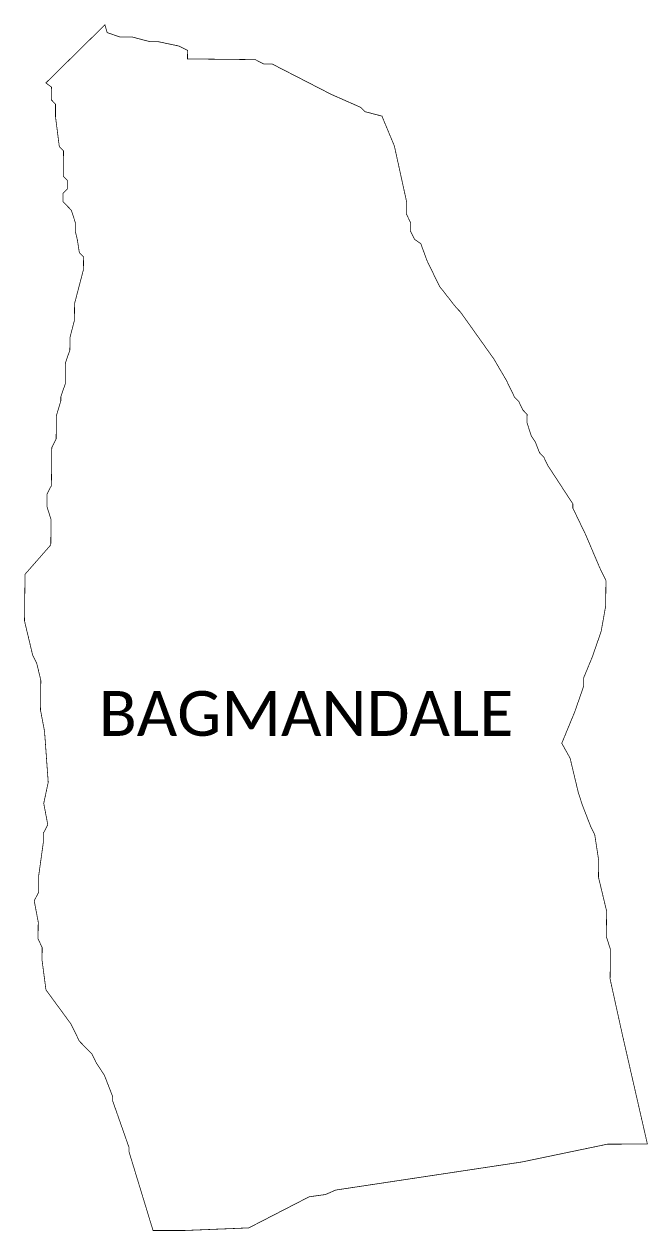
# Model space of a CAD drawing. Header units: metres. Extents: x 289004 to 294705, y 1988877 to 1993050.
# Drawn here: x 293006 to 294705, y 1989762 to 1993050 of the extents above; entities that cross this region are included whole.
import ezdxf

# ---------------------------------------------------------------- set-up
doc = ezdxf.new("R2010")
doc.units = ezdxf.units.M
doc.header["$MEASUREMENT"] = 0
doc.layers.add('VILLAGE NAME', color=250, linetype='Continuous')
doc.styles.get("Standard").update_dxf_attribs({"font": 'simplex.shx'})

msp = doc.modelspace()

# ---------------------------------------------------------------- linework, layer by layer
at = {"color": 6, "const_width": 2, "flags": 128}
msp.add_lwpolyline([(293065.2, 1992890.1), (293226, 1993048.5), (293232.2, 1993027.3), (293266.7, 1993015.4), (293301.4, 1993015), (293347.5, 1993002.9), (293370.6, 1993002.7), (293428.2, 1992990.5), (293451.2, 1992978.7), (293450.9, 1992955.6), (293635.7, 1992953.6), (293658.7, 1992941.8), (293681.8, 1992941.6), (293842.6, 1992858.9), (293923.1, 1992823.4), (293934.5, 1992811.8), (293980.6, 1992799.7), (294014.4, 1992718.5), (294047.4, 1992568), (294047, 1992533.3), (294058.3, 1992510.1), (294058.1, 1992487), (294069.4, 1992463.8), (294086.5, 1992452.1), (294103.4, 1992405.7), (294137.3, 1992336), (294182.9, 1992277.7), (294194.3, 1992266.1), (294285.4, 1992138), (294319.4, 1992079.9), (294342, 1992033.4), (294353.4, 1992021.8), (294364.7, 1991998.5), (294376.1, 1991986.9), (294375.9, 1991963.8), (294387, 1991929), (294398.4, 1991911.6), (294409.7, 1991882.6), (294421.1, 1991870.9), (294432.4, 1991847.6), (294500.6, 1991743), (294500.6, 1991731.4), (294535.2, 1991659.6), (294573.8, 1991568.9), (294590.7, 1991534.1), (294590, 1991464.8), (294577.7, 1991395.6), (294553.8, 1991326.5), (294530.1, 1991269), (294529.9, 1991245.9), (294506, 1991176.9), (294470.4, 1991090.6), (294493.1, 1991050), (294515.2, 1990957.3), (294526.4, 1990922.5), (294548.9, 1990864.5), (294560.2, 1990841.3), (294570.9, 1990771.9), (294570.4, 1990725.7), (294592.6, 1990633.1), (294591.8, 1990563.8), (294603, 1990529), (294602.1, 1990448.1), (294635.2, 1990297.6), (294703.6, 1989998.5), (294594.6, 1989998.1), (294361.2, 1989949.5), (293854.8, 1989873.1), (293826.7, 1989860.9), (293782.5, 1989854.8), (293617.9, 1989770), (293443, 1989762.9), (293357.1, 1989762.9), (293291.8, 1989977.1), (293291.9, 1989988.6), (293247.1, 1990116.2), (293247.1, 1990128), (293224.7, 1990185.7), (293202, 1990220.6), (293190.7, 1990243.9), (293156.4, 1990278.9), (293133.8, 1990325.3), (293065.5, 1990418.5), (293054.8, 1990499.4), (293055.2, 1990534.1), (293043.9, 1990557.3), (293044.4, 1990603.5), (293033.5, 1990661.4), (293045.3, 1990684.4), (293045.8, 1990730.6), (293058.6, 1990822.8), (293058.6, 1990845.9), (293070.4, 1990868.9), (293059.4, 1990926.8), (293071.6, 1990984.4), (293061.6, 1991123.1), (293050.6, 1991181), (293051.5, 1991261.9), (293040.4, 1991308.2), (293029.1, 1991331.4), (293007, 1991424.1), (293008.4, 1991551.1), (293078.6, 1991631.2), (293079.3, 1991700.5), (293068.2, 1991735.3), (293068.5, 1991770), (293080.3, 1991792.9), (293081.4, 1991896.9), (293093.2, 1991919.8), (293093.9, 1991983.4), (293105.9, 1992023.7), (293106, 1992035.2), (293117.9, 1992069.7), (293118.6, 1992127.5), (293130.5, 1992162), (293130.9, 1992196.7), (293142.9, 1992242.7), (293143.4, 1992288.9), (293167.5, 1992381.1), (293167.9, 1992415.7), (293156.4, 1992427.4), (293151.1, 1992462.1), (293145.5, 1992485.3), (293145.8, 1992508.4), (293134.6, 1992543.2), (293111.8, 1992566.5), (293112, 1992589.6), (293123.7, 1992601), (293123.9, 1992624.1), (293112.5, 1992635.8), (293113.3, 1992705.1), (293101.8, 1992716.8), (293091.5, 1992797.7), (293091.5, 1992832.4), (293080.1, 1992844.1), (293080.5, 1992878.7), (293065.2, 1992890.1)], dxfattribs=at)

# ---------------------------------------------------------------- texts
at = {"layer": 'VILLAGE NAME', "insert": (293209.3, 1991232.9), "char_height": 122.1, "attachment_point": 1}
msp.add_mtext_dynamic_manual_height_columns('{\\fCalibri|b0|i0|c0|p34;BAGMANDALE}', width=1528.622, gutter_width=0.814, heights=[0], dxfattribs=at)

doc.saveas('drawing.dxf')
